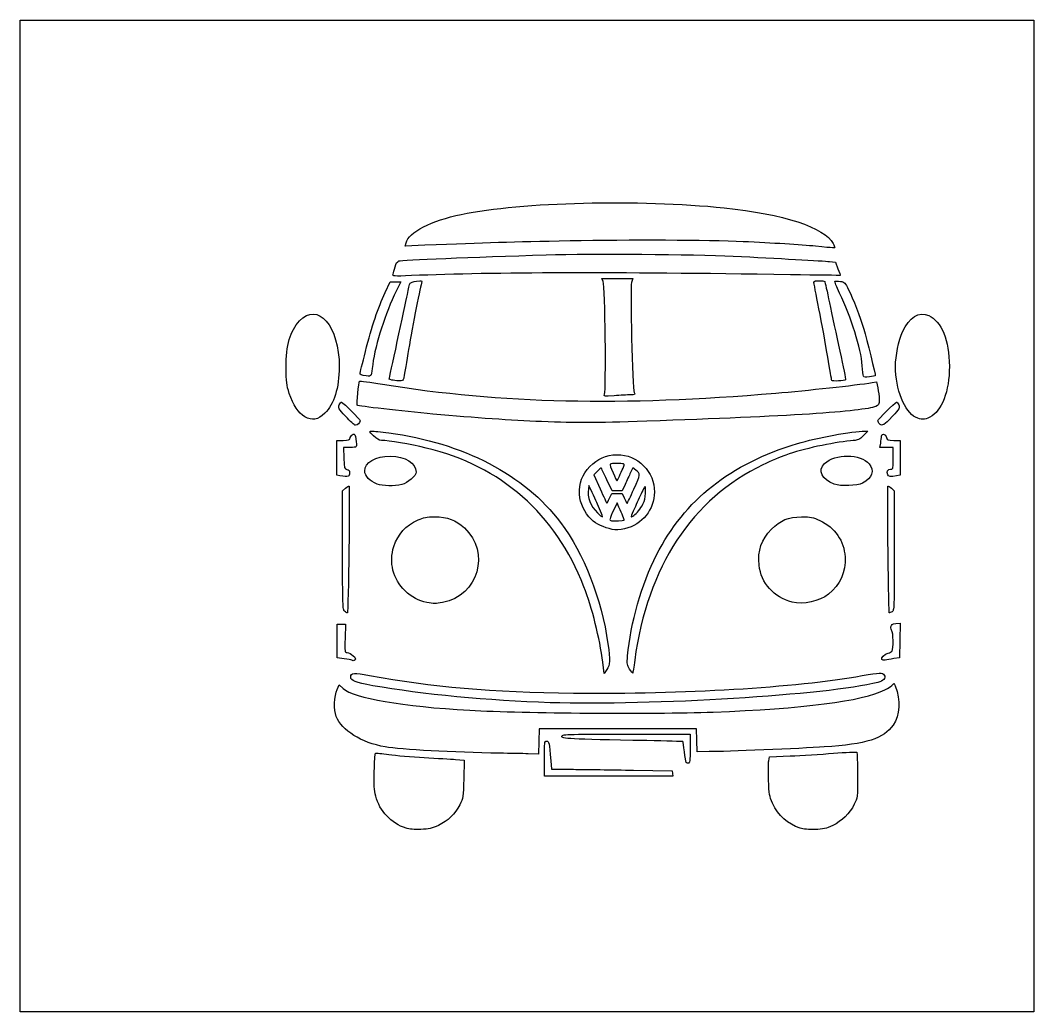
# Model space of a CAD drawing. Extents: x 299 to 1400, y -639 to 740.
# Drawn here: x 401.3 to 631.2, y -616.1 to -391.1 of the extents above; entities that cross this region are included whole.
import ezdxf

# ---------------------------------------------------------------- set-up
doc = ezdxf.new("R2010")
doc.units = 0
doc.layers.add('Generic_Box', color=7, linetype='CONTINUOUS')

msp = doc.modelspace()

# ---------------------------------------------------------------- linework, layer by layer
at = {"layer": 'Generic_Box', "color": 1}
for p, q in [((401.33484, -391.08789), (631.23483, -391.08789)), ((401.33484, -616.10751), (401.33484, -391.08789)), ((631.23483, -391.08789), (631.23483, -616.10751)), ((488.65917, -442.3362), (488.83657, -441.5681)), ((493.12977, -442.15955), (488.65917, -442.3362)), ((581.7379, -442.37632), (581.7379, -442.37632)), ((584.9155, -445.84044), (586.2411, -445.98158)), ((586.2411, -445.98158), (586.8288, -447.47476)), ((484.1092, -452.90469), (485.26369, -450.45729)), ((485.26369, -450.45729), (486.4527, -450.45729)), ((485.91208, -448.71249), (485.91208, -448.71249)), ((487.64177, -450.45729), (486.18841, -453.51474)), ((486.4527, -450.45729), (487.64177, -450.45729)), ((533.57657, -450.39118), (533.22737, -449.66357)), ((533.22737, -449.66357), (536.75427, -449.66357)), ((536.75427, -449.66357), (540.28107, -449.66357)), ((540.28107, -449.66357), (539.99927, -450.58172)), ((479.14569, -471.69903), (479.14569, -471.69903)), ((485.62798, -472.76015), (485.62798, -472.76015)), ((585.4284, -472.83153), (585.4284, -472.83155)), ((592.6112, -471.85194), (592.6112, -471.85198)), ((594.6104, -473.32221), (595.5766, -473.17377)), ((595.5766, -473.17377), (595.8671, -474.52858)), ((533.86967, -475.96626), (533.86967, -475.96626)), ((465.87358, -481.07851), (465.87358, -481.07851)), ((475.17274, -481.0256), (475.17274, -481.0256)), ((519.56077, -482.17638), (519.56077, -482.17635)), ((596.2106, -482.68359), (596.2106, -482.68359)), ((604.442, -481.16328), (604.442, -481.16331)), ((593.6193, -484.32404), (592.6197, -485.34767)), ((592.9132, -484.32404), (593.6193, -484.32404)), ((473.12642, -490.39183), (473.12642, -486.44066)), ((473.12642, -486.44066), (474.57659, -486.44066)), ((596.353, -488.02816), (596.517, -487.03597)), ((599.47, -486.44066), (600.9202, -486.44066)), ((600.9202, -486.44066), (600.9202, -490.37633)), ((476.1592, -488.02816), (474.69406, -488.02816)), ((474.69406, -488.02816), (474.77016, -490.47555)), ((597.8429, -488.02816), (596.353, -488.02816)), ((599.3327, -488.02816), (597.8429, -488.02816)), ((599.3327, -490.55833), (599.3327, -488.02816)), ((473.12642, -494.34301), (473.12642, -490.39183)), ((600.9202, -490.37633), (600.9202, -494.31201)), ((532.24327, -493.43128), (531.41797, -494.25664)), ((531.41797, -494.25664), (532.86257, -497.46813)), ((540.27217, -492.63985), (539.76047, -493.76015)), ((540.94477, -493.17256), (540.27217, -492.63985)), ((598.1114, -494.26132), (598.1114, -494.26132)), ((473.85402, -494.45323), (473.12642, -494.34301)), ((473.85405, -494.45323), (473.85402, -494.45323)), ((482.25961, -496.3366), (482.25961, -496.3366)), ((535.59477, -497.88275), (534.39187, -495.41877)), ((537.24357, -494.59414), (537.24357, -494.59418)), ((538.55697, -496.43453), (537.86517, -497.88275)), ((585.9865, -496.38), (585.9865, -496.38)), ((600.9202, -494.31201), (600.0934, -494.47738)), ((474.44934, -497.91), (475.10975, -497.28957)), ((474.44934, -511.39461), (474.44934, -497.91)), ((530.33987, -496.67992), (530.21787, -497.4658)), ((531.06967, -498.23399), (530.33987, -496.67992)), ((535.00967, -499.54268), (535.52727, -498.49206)), ((535.52727, -498.49206), (536.69027, -498.49206)), ((536.72997, -497.88275), (535.59477, -497.88275)), ((536.69027, -498.49206), (537.85337, -498.49206)), ((537.86517, -497.88275), (536.72997, -497.88275)), ((537.85337, -498.49206), (538.35027, -499.50179)), ((598.937, -497.28957), (599.5974, -497.91)), ((599.5974, -497.91), (599.5974, -511.48061)), ((535.00967, -499.54278), (535.00967, -499.54268)), ((536.70377, -500.606), (535.96347, -502.18078)), ((537.15157, -501.58752), (536.70377, -500.606)), ((532.98037, -502.52814), (532.98037, -502.52814)), ((538.30347, -504.51174), (538.30347, -504.51174)), ((540.48297, -503.49676), (540.48317, -503.49676)), ((535.61587, -506.63441), (535.61587, -506.63441)), ((598.1903, -511.26251), (598.1902, -511.26251)), ((493.57067, -523.20343), (493.57067, -523.20346)), ((576.4462, -523.12906), (576.4462, -523.12906)), ((474.91236, -525.2307), (474.91236, -525.2307)), ((473.25871, -531.94738), (473.25871, -528.11258)), ((473.25871, -528.11258), (474.18475, -528.11258)), ((474.18475, -528.11258), (475.11079, -528.11258)), ((475.11079, -528.11258), (475.01399, -531.35373)), ((599.935, -528.03004), (600.9344, -527.94744)), ((600.9344, -527.94744), (600.8614, -531.86347)), ((473.25871, -535.78218), (473.25871, -531.94738)), ((600.8614, -531.86347), (600.7884, -535.77951)), ((474.81958, -535.9777), (473.25871, -535.78218)), ((476.51733, -536.31012), (476.51733, -536.31009)), ((533.78417, -539.37989), (533.46427, -536.78894)), ((596.8099, -536.16662), (596.8095, -536.16667)), ((600.7884, -535.77951), (599.4691, -535.96793)), ((534.41157, -538.45663), (533.78417, -539.37989)), ((539.56587, -538.36421), (539.56587, -538.36421)), ((473.20814, -542.96667), (473.65259, -541.94576)), ((473.65259, -541.94576), (474.57403, -542.7548)), ((521.54517, -545.96834), (521.54517, -545.96834)), ((519.03107, -551.92525), (518.95607, -554.76952)), ((536.89037, -551.92525), (519.03107, -551.92525)), ((554.74987, -551.92525), (536.89037, -551.92525)), ((538.74307, -553.11571), (553.29517, -553.11571)), ((553.29517, -553.11571), (553.29517, -556.423)), ((554.82587, -554.50494), (554.74987, -551.92525)), ((518.95607, -554.76952), (518.88107, -557.6138)), ((554.90187, -557.08463), (554.82587, -554.50494)), ((510.03537, -557.43227), (510.03577, -557.43207)), ((518.88107, -557.6138), (516.57487, -557.5549)), ((557.60427, -557.08163), (554.90187, -557.08463)), ((571.1256, -559.13248), (571.2959, -558.22432)), ((571.2959, -558.22432), (575.9879, -558.04796)), ((500.07017, -558.84382), (502.01067, -558.98585)), ((502.01067, -558.98585), (501.91967, -563.26066)), ((520.22317, -562.64071), (520.22227, -558.67196)), ((521.69537, -559.13498), (521.86347, -561.05321)), ((552.39907, -559.51415), (552.39907, -559.51415)), ((534.79367, -562.64071), (520.22317, -562.64071)), ((521.86347, -561.05321), (526.79757, -561.08991)), ((549.36417, -562.64071), (534.79367, -562.64071)), ((540.46287, -561.28834), (549.19417, -561.45008)), ((549.19417, -561.45008), (549.27917, -562.0454)), ((549.27917, -562.0454), (549.36417, -562.64071)), ((488.86917, -574.4583), (488.86917, -574.4583)), ((578.2421, -574.4401), (578.2417, -574.4401)), ((631.23483, -616.10751), (401.33484, -616.10751))]:
    msp.add_line(p, q, dxfattribs=at)
for points in [[(501.37707, -435.14173), (515.17107, -432.31078), (541.53937, -431.65698), (561.0474, -433.66221)], [(561.0474, -433.66221), (574.4525, -435.04012), (583.8412, -438.11858), (585.7202, -441.75218)], [(488.83657, -441.5681), (489.37527, -439.23607), (494.68477, -436.5152), (501.37707, -435.14173)], [(526.04307, -441.17187), (512.51447, -441.44314), (507.30187, -441.59956), (493.12977, -442.15955)], [(565.3337, -441.34409), (557.31287, -440.98244), (539.40547, -440.90394), (526.04307, -441.17187)], [(581.7379, -442.37632), (578.4944, -442.05562), (571.8711, -441.63885), (565.3337, -441.34409)], [(586.1035, -442.63894), (586.1035, -442.81006), (586.1575, -442.81332), (581.7379, -442.37632)], [(585.7202, -441.75218), (585.931, -442.15991), (586.1035, -442.55896), (586.1035, -442.63894)], [(486.35316, -447.07224), (486.55228, -446.30189), (486.83417, -445.8677), (487.22877, -445.72355)], [(487.22877, -445.72355), (487.83757, -445.50116), (503.90917, -444.83284), (520.61917, -444.33504)], [(520.61917, -444.33504), (531.23707, -444.01873), (553.79407, -444.17253), (563.0848, -444.6246)], [(563.0848, -444.6246), (572.9929, -445.1067), (583.5426, -445.69426), (584.9155, -445.84044)], [(485.91208, -448.71249), (485.99318, -448.4352), (486.19165, -447.69709), (486.35316, -447.07224)], [(576.0494, -448.83942), (534.97457, -448.21325), (509.44177, -448.2741), (490.09497, -449.04426)], [(586.8288, -447.47476), (587.152, -448.29601), (587.389, -448.97759), (587.3553, -448.98939)], [(490.09497, -449.04426), (485.91937, -449.21048), (485.76992, -449.19862), (485.91208, -448.71249)], [(489.75847, -450.78196), (489.85147, -450.63193), (490.51117, -450.42173), (491.22457, -450.31486)], [(491.22457, -450.31486), (492.50017, -450.12374), (492.51867, -450.13095), (492.34277, -450.75194)], [(533.86967, -475.96626), (534.27287, -475.12758), (533.99947, -451.27238), (533.57657, -450.39118)], [(539.99927, -450.58172), (539.63647, -451.76377), (540.19267, -474.84057), (540.60237, -475.60613)], [(587.3553, -448.98939), (587.3213, -449.00119), (582.234, -448.93369), (576.0494, -448.83942)], [(581.341, -450.4195), (581.341, -450.1382), (583.6437, -450.11618), (583.8166, -450.3958)], [(582.515, -456.57106), (581.8693, -453.31242), (581.341, -450.54422), (581.341, -450.4195)], [(583.8166, -450.3958), (583.8856, -450.5075), (584.3723, -452.68039), (584.8981, -455.22445)], [(587.2031, -453.02039), (586.5101, -451.59244), (586.0316, -450.36949), (586.1396, -450.30272)], [(586.1396, -450.30272), (586.2476, -450.23592), (586.7999, -450.25552), (587.3669, -450.34612)], [(587.3669, -450.34612), (588.3227, -450.49896), (588.4596, -450.63649), (589.2485, -452.23636)], [(489.14167, -453.33571), (489.38797, -452.08119), (489.66547, -450.932), (489.75847, -450.78196)], [(492.34277, -450.75194), (491.94017, -452.17332), (490.04427, -462.03507), (489.27117, -466.72917)], [(589.2485, -452.23636), (590.2211, -454.20872), (591.8425, -458.45192), (592.6633, -461.17288)], [(464.67674, -459.3331), (468.82342, -454.83449), (473.71902, -460.48936), (473.68932, -469.74345)], [(479.63844, -466.24395), (481.08909, -460.55266), (482.53121, -456.24985), (484.1092, -452.90469)], [(486.18841, -453.51474), (483.70117, -458.74733), (481.63094, -465.59362), (481.17245, -470.1026)], [(486.86327, -464.02506), (487.87017, -459.40044), (488.89547, -454.59024), (489.14167, -453.33571)], [(592.3508, -469.48722), (592.0613, -465.54781), (589.8504, -458.4753), (587.2031, -453.02039)], [(584.5129, -467.52295), (584.0598, -464.75805), (583.1607, -459.8297), (582.515, -456.57106)], [(584.8981, -455.22445), (585.4239, -457.76851), (586.4877, -462.70751), (587.262, -466.20001)], [(601.487, -461.79635), (603.0036, -458.49913), (605.2002, -457.1288), (607.4053, -458.10424)], [(461.64802, -469.90422), (461.63352, -464.76271), (462.51823, -461.67481), (464.67674, -459.3331)], [(607.4053, -458.10424), (610.3014, -459.38532), (612.0667, -463.73181), (612.0903, -469.63961)], [(592.6633, -461.17288), (593.3258, -463.36932), (595.3917, -471.68552), (595.2973, -471.77605)], [(599.8671, -469.60813), (599.8571, -467.3717), (600.6268, -463.66666), (601.487, -461.79635)], [(485.03267, -472.53948), (485.03267, -472.48118), (485.85645, -468.64968), (486.86327, -464.02506)], [(478.41809, -471.31028), (478.41809, -471.1571), (478.96725, -468.87725), (479.63844, -466.24395)], [(587.262, -466.20001), (588.0363, -469.69251), (588.6241, -472.60372), (588.5682, -472.66937)], [(489.27117, -466.72917), (488.81577, -469.49406), (488.38797, -472.02414), (488.32037, -472.35156)], [(585.4284, -472.83155), (585.3784, -472.67671), (584.966, -470.28784), (584.5129, -467.52295)], [(462.36977, -475.7687), (461.73771, -473.84905), (461.65731, -473.19572), (461.64802, -469.90422)], [(473.68932, -469.74345), (473.67412, -474.46764), (472.48524, -478.31805), (470.43806, -480.27289)], [(481.17245, -470.1026), (480.97538, -472.04062), (481.04396, -471.9866), (479.14569, -471.69903)], [(592.6112, -471.85198), (592.5492, -471.65381), (592.4318, -470.58967), (592.3508, -469.48722)], [(604.442, -481.16331), (601.9448, -480.02955), (599.8873, -474.83287), (599.8671, -469.60813)], [(612.0903, -469.63961), (612.1123, -475.26521), (610.3584, -479.84613), (607.6863, -481.13968)], [(477.76853, -478.46323), (477.63983, -478.32272), (478.11314, -473.16368), (478.26904, -473.00778)], [(478.26904, -473.00778), (478.34394, -472.93278), (480.70013, -473.24247), (483.50492, -473.69587)], [(479.14569, -471.69903), (478.74551, -471.63843), (478.41809, -471.46347), (478.41809, -471.31028)], [(485.62798, -472.76015), (485.30056, -472.69705), (485.03267, -472.59778), (485.03267, -472.53948)], [(487.21047, -472.91084), (486.66747, -472.89104), (485.9554, -472.82324), (485.62798, -472.76015)], [(488.32037, -472.35156), (488.21777, -472.84928), (488.03577, -472.94097), (487.21047, -472.91084)], [(572.7421, -475.70633), (579.8097, -475.10889), (590.7299, -473.91834), (594.6104, -473.32221)], [(588.5682, -472.66937), (588.3262, -472.9536), (585.5153, -473.09878), (585.4284, -472.83153)], [(593.9779, -472.02563), (593.0268, -472.16722), (592.6969, -472.12533), (592.6112, -471.85194)], [(595.2973, -471.77605), (595.2613, -471.81065), (594.6675, -471.92299), (593.9779, -472.02563)], [(465.87358, -481.07851), (464.48468, -480.28558), (463.23185, -478.387), (462.36977, -475.7687)], [(483.50492, -473.69587), (510.46657, -478.05423), (537.70697, -478.66794), (572.7421, -475.70633)], [(540.60237, -475.60613), (540.85647, -476.08096), (540.78637, -476.12191), (539.71907, -476.12191)], [(595.8671, -474.52858), (596.027, -475.27372), (596.1577, -476.4584), (596.1577, -477.16118)], [(473.69698, -478.38569), (473.86988, -478.00621), (474.09403, -477.72857), (474.19507, -477.76872)], [(474.19507, -477.76872), (474.71828, -477.9766), (478.41809, -481.68112), (478.41809, -481.9971)], [(536.09317, -476.29699), (533.72647, -476.46498), (533.63637, -476.45158), (533.86967, -475.96626)], [(539.71907, -476.12191), (539.08147, -476.12191), (537.44977, -476.20071), (536.09317, -476.29699)], [(596.1577, -477.16118), (596.1577, -478.30934), (596.0837, -478.46803), (595.4301, -478.7253)], [(595.8931, -481.9971), (595.8931, -481.68112), (599.5929, -477.9766), (600.1161, -477.76872)], [(600.1161, -477.76872), (600.2172, -477.72862), (600.4413, -478.00621), (600.6142, -478.38569)], [(470.43806, -480.27289), (468.8542, -481.78531), (467.52312, -482.02024), (465.87358, -481.07851)], [(475.17274, -481.0256), (473.48907, -479.19163), (473.4013, -479.03463), (473.69698, -478.38569)], [(494.95457, -480.46193), (487.89637, -479.8169), (477.94879, -478.66002), (477.76853, -478.46323)], [(519.56077, -482.17635), (512.73887, -481.91275), (504.70507, -481.353), (494.95457, -480.46193)], [(595.4301, -478.7253), (592.3882, -479.92231), (575.5463, -481.00961), (543.50557, -482.07748)], [(600.6142, -478.38569), (600.9099, -479.03463), (600.8221, -479.19163), (599.1385, -481.0256)], [(477.37298, -482.98832), (477.14742, -482.98132), (476.15732, -482.09807), (475.17274, -481.0256)], [(478.41809, -481.9971), (478.41809, -482.49222), (477.87841, -483.00406), (477.37298, -482.98832)], [(543.50557, -482.07748), (530.87927, -482.4983), (528.18097, -482.50944), (519.56077, -482.17638)], [(596.2106, -482.68359), (596.036, -482.50897), (595.8931, -482.20005), (595.8931, -481.9971)], [(599.1385, -481.0256), (597.3497, -482.97408), (596.8079, -483.28087), (596.2106, -482.68359)], [(607.6863, -481.13968), (606.32, -481.80111), (605.8543, -481.8045), (604.442, -481.16328)], [(476.18649, -485.8042), (476.27439, -485.45414), (476.56013, -485.1118), (476.82155, -485.04344)], [(476.82155, -485.04344), (477.21165, -484.94143), (477.32623, -485.13334), (477.4606, -486.1137)], [(481.46079, -485.38237), (480.45653, -484.35391), (480.44599, -484.32404), (481.08736, -484.32404)], [(481.08736, -484.32404), (481.45036, -484.32404), (483.17116, -484.51005), (484.91137, -484.7374)], [(484.91137, -484.7374), (501.77357, -486.94033), (515.76067, -494.2351), (523.90077, -505.07171)], [(577.6458, -487.14782), (581.8998, -485.86215), (590.216, -484.32404), (592.9132, -484.32404)], [(596.684, -485.47324), (596.684, -484.68054), (597.6457, -484.95003), (597.8601, -485.8042)], [(474.57659, -486.44066), (475.88758, -486.44066), (476.04208, -486.37956), (476.18649, -485.8042)], [(477.4606, -486.1137), (477.73048, -488.08264), (477.76752, -488.02816), (476.1592, -488.02816)], [(483.26647, -486.44071), (482.71415, -486.44071), (482.19993, -486.13931), (481.46079, -485.38237)], [(493.43057, -488.16504), (489.76297, -487.27834), (484.82555, -486.44071), (483.26647, -486.44071)], [(545.66757, -512.43054), (552.09047, -499.88358), (562.3533, -491.76956), (577.6458, -487.14782)], [(589.6378, -486.55094), (585.5353, -486.92271), (578.8053, -488.39589), (574.991, -489.7571)], [(592.6197, -485.34767), (591.6859, -486.30397), (591.4898, -486.38312), (589.6378, -486.55094)], [(596.517, -487.03597), (596.607, -486.49027), (596.6824, -485.78704), (596.684, -485.47324)], [(597.8601, -485.8042), (598.0045, -486.37958), (598.159, -486.44066), (599.47, -486.44066)], [(529.20377, -519.64841), (522.69727, -503.0556), (510.45427, -492.28078), (493.43057, -488.16504)], [(583.7916, -491.70683), (586.1835, -489.4071), (591.9427, -489.44402), (593.9012, -491.77163)], [(474.77016, -490.47555), (474.84196, -492.7854), (474.8797, -492.9277), (475.44155, -493.0075)], [(479.47642, -493.42052), (479.47642, -491.42058), (481.90263, -490.00469), (485.29725, -490.0236)], [(485.29725, -490.0236), (488.64917, -490.0423), (491.11807, -491.56441), (491.11807, -493.61225)], [(530.55527, -492.35774), (532.22617, -490.58645), (534.25687, -489.70165), (536.65117, -489.70165)], [(535.17147, -491.82414), (535.06427, -491.93133), (535.27857, -492.60113), (535.80327, -493.7995)], [(538.19247, -491.79324), (537.85437, -491.59786), (535.37227, -491.62328), (535.17147, -491.82414)], [(536.65117, -489.70165), (539.11897, -489.70165), (541.11137, -490.51892), (542.74397, -492.20091)], [(538.06407, -492.75383), (538.38997, -492.04352), (538.40687, -491.91713), (538.19247, -491.79324)], [(569.8167, -491.98224), (553.75707, -499.61914), (543.52657, -515.19696), (540.71677, -536.29182)], [(574.991, -489.7571), (573.8996, -490.1466), (571.5712, -491.14791), (569.8167, -491.98224)], [(585.9865, -496.38), (583.137, -495.32288), (582.1707, -493.26538), (583.7916, -491.70683)], [(593.9012, -491.77163), (595.1703, -493.27989), (594.5922, -494.98174), (592.4237, -496.1206)], [(598.7439, -493.00573), (599.3173, -493.08633), (599.3327, -493.02233), (599.3327, -490.55833)], [(476.03687, -493.86739), (476.03687, -494.69051), (475.81444, -494.75021), (473.85405, -494.45323)], [(475.44155, -493.0075), (475.90425, -493.0732), (476.03687, -493.26477), (476.03687, -493.86739)], [(482.25961, -496.3366), (480.71738, -495.7721), (479.47642, -494.47188), (479.47642, -493.42052)], [(491.11807, -493.61225), (491.11807, -494.49106), (489.27347, -496.09893), (487.85567, -496.45593)], [(528.21127, -498.62812), (528.06947, -496.18512), (528.80767, -494.21034), (530.55527, -492.35774)], [(533.12877, -492.67993), (533.09577, -492.63923), (532.69717, -492.97733), (532.24327, -493.43128)], [(534.39187, -495.41877), (533.73027, -493.95311), (533.16187, -492.72063), (533.12877, -492.67993)], [(535.80327, -493.7995), (536.24007, -494.79676), (536.64257, -495.61356), (536.69777, -495.61462)], [(537.24357, -494.59418), (537.48847, -494.03185), (537.85777, -493.20369), (538.06407, -492.75383)], [(539.76047, -493.76015), (539.47907, -494.37632), (538.93747, -495.57979), (538.55697, -496.43453)], [(540.53037, -497.4827), (542.08907, -494.02517), (542.08427, -494.07506), (540.94477, -493.17256)], [(542.74397, -492.20091), (544.36087, -493.86658), (545.18567, -495.87708), (545.18567, -498.1522)], [(598.1114, -494.26132), (597.8262, -493.518), (598.1284, -492.91911), (598.7439, -493.00573)], [(600.0934, -494.47738), (598.8084, -494.73437), (598.2704, -494.67572), (598.1114, -494.26132)], [(487.85567, -496.45593), (486.23035, -496.86519), (483.54743, -496.80799), (482.25961, -496.3366)], [(536.69777, -495.61462), (536.75277, -495.61562), (536.99857, -495.15646), (537.24357, -494.59414)], [(592.4237, -496.1206), (591.2097, -496.7582), (587.4179, -496.911), (585.9865, -496.38)], [(475.10975, -497.28957), (475.47298, -496.94834), (475.83943, -496.73842), (475.9241, -496.82308)], [(475.9241, -496.82308), (476.12713, -497.02611), (475.73967, -525.6015), (475.53403, -525.5906)], [(530.89547, -504.38262), (529.27807, -502.83296), (528.33847, -500.81857), (528.21127, -498.62812)], [(530.21787, -497.4658), (529.92407, -499.35965), (530.68907, -501.38219), (532.26947, -502.88965)], [(532.09867, -500.5242), (531.93417, -500.11932), (531.47107, -499.08873), (531.06967, -498.23399)], [(532.86257, -497.46813), (533.65717, -499.23446), (534.35147, -500.68149), (534.40557, -500.68376)], [(545.18567, -498.1522), (545.18567, -502.1725), (542.45567, -505.54725), (538.43687, -506.4948)], [(539.05277, -500.65902), (539.09877, -500.61322), (539.76347, -499.18385), (540.53037, -497.4827)], [(543.11457, -496.87791), (543.03157, -496.82671), (542.51317, -497.79179), (541.96237, -499.02257)], [(542.59427, -500.89668), (543.00877, -500.06176), (543.11457, -499.61721), (543.18257, -498.42485)], [(543.18257, -498.42485), (543.22857, -497.61536), (543.19857, -496.92976), (543.11457, -496.87791)], [(598.1902, -511.26251), (598.0962, -503.37744), (598.0774, -496.86822), (598.1482, -496.79758)], [(598.1482, -496.79758), (598.2192, -496.72698), (598.5738, -496.94834), (598.937, -497.28957)], [(532.98037, -502.52814), (532.66007, -501.83085), (532.26327, -500.92908), (532.09867, -500.5242)], [(534.40557, -500.68376), (534.45957, -500.68576), (534.73147, -500.17259), (535.00967, -499.54278)], [(538.35027, -499.50179), (538.92697, -500.7533), (538.93887, -500.77288), (539.05277, -500.65902)], [(541.96237, -499.02257), (541.41147, -500.25334), (540.69857, -501.83085), (540.37807, -502.52814)], [(540.48317, -503.49676), (541.21987, -503.01095), (542.05587, -501.98141), (542.59427, -500.89668)], [(532.26947, -502.88965), (532.79207, -503.38811), (533.29677, -503.79594), (533.39127, -503.79594)], [(533.39127, -503.79594), (533.48527, -503.79594), (533.30027, -503.22543), (532.98037, -502.52814)], [(535.96347, -502.18078), (534.93617, -504.36647), (534.89637, -504.57014), (535.47857, -504.665)], [(538.30347, -504.51174), (538.37747, -504.44244), (537.89477, -503.21638), (537.15157, -501.58752)], [(540.37807, -502.52814), (540.05757, -503.22543), (539.84877, -503.79545), (539.91397, -503.79486)], [(486.08286, -510.53341), (487.07747, -507.59571), (488.67987, -505.83674), (491.59097, -504.48698)], [(491.59097, -504.48698), (492.85447, -503.90115), (493.47137, -503.78672), (495.35147, -503.78942)], [(495.35147, -503.78942), (498.22747, -503.79342), (500.08657, -504.49186), (502.08567, -506.31896)], [(523.90077, -505.07171), (529.20847, -512.13777), (533.19117, -522.33852), (534.65277, -532.6105)], [(535.61587, -506.63441), (533.67677, -506.23055), (531.97867, -505.42056), (530.89547, -504.38262)], [(535.47857, -504.665), (535.96657, -504.7445), (538.18287, -504.6242), (538.30347, -504.51174)], [(539.91397, -503.79486), (539.97897, -503.79424), (540.23527, -503.66012), (540.48297, -503.49676)], [(571.7356, -506.60272), (573.7844, -504.54245), (575.5739, -503.80448), (578.5629, -503.78724)], [(578.5629, -503.78724), (580.705, -503.77494), (581.1229, -503.85804), (582.7234, -504.61506)], [(582.7234, -504.61506), (586.1706, -506.24551), (588.2171, -509.21762), (588.4305, -512.9033)], [(502.08567, -506.31896), (508.07667, -511.79436), (505.18267, -521.70454), (497.14777, -523.22833)], [(538.43687, -506.4948), (537.46177, -506.72472), (536.32067, -506.78119), (535.61587, -506.63441)], [(568.9397, -514.7476), (568.5856, -511.43389), (569.4577, -508.8935), (571.7356, -506.60272)], [(474.91236, -525.2307), (474.48204, -524.90404), (474.44934, -523.9268), (474.44934, -511.39461)], [(488.63717, -520.57941), (485.88538, -517.97685), (484.88922, -514.05905), (486.08286, -510.53341)], [(539.11267, -535.33357), (539.72307, -528.01474), (542.30117, -519.00677), (545.66757, -512.43054)], [(598.4674, -525.59901), (598.4084, -525.59901), (598.2842, -519.14759), (598.1903, -511.26251)], [(599.5974, -511.48061), (599.5974, -524.62669), (599.5814, -525.0598), (599.0857, -525.32512)], [(576.4462, -523.12906), (572.2604, -522.06859), (569.3781, -518.85037), (568.9397, -514.7476)], [(588.4305, -512.9033), (588.628, -516.31593), (587.3314, -519.23346), (584.6809, -521.33975)], [(493.57067, -523.20346), (491.71537, -522.83728), (490.13677, -521.99763), (488.63717, -520.57941)], [(533.46427, -536.78894), (532.79827, -531.39542), (531.04657, -524.34784), (529.20377, -519.64841)], [(584.6809, -521.33975), (582.6083, -522.98688), (578.9891, -523.77329), (576.4462, -523.12906)], [(497.14777, -523.22833), (495.62527, -523.51707), (495.14267, -523.51371), (493.57067, -523.20343)], [(475.53403, -525.5906), (475.44673, -525.5856), (475.16702, -525.42402), (474.91236, -525.2307)], [(599.0857, -525.32512), (598.8042, -525.47576), (598.526, -525.59901), (598.4674, -525.59901)], [(599.0456, -529.65122), (598.8877, -529.49338), (598.7984, -529.08262), (598.8471, -528.73841)], [(598.8471, -528.73841), (598.9201, -528.22477), (599.1148, -528.09778), (599.935, -528.03004)], [(599.1276, -534.24317), (599.4345, -533.76066), (599.367, -529.97248), (599.0456, -529.65122)], [(475.01399, -531.35373), (474.92089, -534.47088), (474.93779, -534.59487), (475.45671, -534.59487)], [(534.65277, -532.6105), (535.19217, -536.40137), (535.15237, -537.36647), (534.41157, -538.45663)], [(475.45671, -534.59487), (476.23981, -534.59487), (477.76607, -535.92958), (477.31211, -536.21742)], [(539.56587, -538.36421), (538.99357, -537.49119), (538.95457, -537.23015), (539.11267, -535.33357)], [(596.8095, -536.16667), (596.565, -535.77118), (597.3826, -534.94143), (598.225, -534.72998)], [(598.225, -534.72998), (598.6131, -534.63258), (599.0192, -534.41353), (599.1276, -534.24317)], [(476.51733, -536.31009), (476.44203, -536.23479), (475.67806, -536.08523), (474.81958, -535.9777)], [(477.31211, -536.21742), (476.90412, -536.47611), (476.7064, -536.49916), (476.51733, -536.31012)], [(540.71677, -536.29182), (540.50527, -537.87999), (540.30067, -539.21092), (540.26207, -539.24946)], [(597.5671, -536.3026), (597.2466, -536.383), (596.9059, -536.3218), (596.8099, -536.16662)], [(599.4691, -535.96793), (598.7435, -536.07156), (597.8876, -536.22216), (597.5671, -536.3026)], [(476.30142, -540.15433), (476.30142, -539.18955), (477.05993, -539.12041), (480.55552, -539.76652)], [(481.3285, -542.10561), (477.3007, -541.38974), (476.30142, -541.00187), (476.30142, -540.15433)], [(480.55552, -539.76652), (494.63087, -542.36817), (508.39297, -543.55962), (526.83687, -543.77329)], [(526.83687, -543.77329), (551.66017, -544.06088), (577.1082, -542.53013), (592.3212, -539.83428)], [(540.26207, -539.24946), (540.22307, -539.28796), (539.91027, -538.88963), (539.56587, -538.36421)], [(592.3212, -539.83428), (596.3248, -539.12482), (596.9426, -539.10673), (597.3142, -539.6881)], [(597.3142, -539.6881), (597.7676, -540.39733), (597.2142, -541.03089), (595.8396, -541.37783)], [(521.54517, -545.96834), (507.66007, -545.535), (492.35017, -544.06452), (481.3285, -542.10561)], [(595.8396, -541.37783), (584.5421, -544.22822), (544.68947, -546.69065), (521.54517, -545.96834)], [(597.4697, -543.06703), (598.332, -542.63178), (599.1444, -542.08444), (599.2752, -541.8507)], [(599.2752, -541.8507), (599.4737, -541.49602), (599.5615, -541.55007), (599.806, -542.17748)], [(599.806, -542.17748), (601.0895, -545.47115), (600.9141, -548.77302), (599.3335, -551.07376)], [(473.0056, -549.08155), (472.43453, -547.58621), (472.53643, -544.50958), (473.20814, -542.96667)], [(474.57403, -542.7548), (477.06852, -544.94498), (488.02007, -546.82534), (503.28897, -547.68506)], [(558.4818, -548.08849), (578.7765, -547.36064), (592.4538, -545.59908), (597.4697, -543.06703)], [(484.10663, -555.99567), (478.72471, -555.06866), (474.22079, -552.26346), (473.0056, -549.08155)], [(503.28897, -547.68506), (515.64277, -548.38065), (544.46177, -548.5913), (558.4818, -548.08849)], [(599.3335, -551.07376), (597.2501, -554.10638), (593.2563, -555.37032), (583.7223, -556.01438)], [(524.19097, -553.61559), (524.19097, -553.13153), (524.65157, -553.11571), (538.74307, -553.11571)], [(543.50297, -554.58469), (525.40347, -554.23172), (524.19097, -554.17087), (524.19097, -553.61559)], [(510.03577, -557.43207), (499.59547, -557.27496), (487.71167, -556.61663), (484.10663, -555.99567)], [(520.22227, -558.67196), (520.22227, -554.94472), (520.25327, -554.70321), (520.72657, -554.70321)], [(520.72657, -554.70321), (521.26647, -554.70321), (521.33397, -555.01193), (521.69537, -559.13498)], [(551.64107, -554.81297), (551.60207, -554.77397), (547.93987, -554.67121), (543.50297, -554.58469)], [(551.98877, -557.09096), (551.83657, -555.8771), (551.68007, -554.852), (551.64107, -554.81297)], [(583.7223, -556.01438), (578.4647, -556.36956), (561.129, -557.07793), (557.60427, -557.08163)], [(481.63288, -561.55483), (481.68518, -559.40997), (481.80958, -557.57349), (481.9093, -557.47377)], [(481.9093, -557.47377), (482.009, -557.37407), (483.38031, -557.48077), (484.95661, -557.71144)], [(484.95661, -557.71144), (486.53291, -557.94188), (490.14167, -558.25898), (492.97607, -558.41611)], [(492.97607, -558.41611), (495.81047, -558.57324), (499.00277, -558.76571), (500.07017, -558.84382)], [(516.57487, -557.5549), (515.30647, -557.5225), (512.36377, -557.4673), (510.03537, -557.43227)], [(552.39907, -559.51415), (552.32607, -559.39527), (552.14097, -558.30484), (551.98877, -557.09096)], [(553.29517, -556.423), (553.29517, -559.12622), (553.22517, -559.73029), (552.91387, -559.73029)], [(575.9879, -558.04796), (578.5685, -557.95096), (582.9767, -557.67946), (585.7839, -557.44462)], [(585.7839, -557.44462), (588.591, -557.20978), (590.9723, -557.10226), (591.0755, -557.20568)], [(591.0755, -557.20568), (591.1788, -557.3091), (591.2633, -559.67562), (591.2633, -562.46461)], [(552.91387, -559.73029), (552.70417, -559.73029), (552.47257, -559.63299), (552.39907, -559.51415)], [(571.0736, -563.54188), (571.0086, -561.6162), (571.0316, -559.63197), (571.1256, -559.13248)], [(481.97164, -567.15649), (481.63837, -565.8492), (481.55982, -564.55035), (481.63288, -561.55483)], [(526.79757, -561.08991), (529.51127, -561.11011), (535.66067, -561.19939), (540.46287, -561.28834)], [(591.2633, -562.46461), (591.2633, -567.49465), (591.2533, -567.54752), (590.5188, -569.02719)], [(501.91967, -563.26066), (501.83167, -567.38964), (501.80167, -567.58962), (501.03747, -569.12276)], [(572.0038, -568.77716), (571.2567, -567.18073), (571.1829, -566.76527), (571.0736, -563.54188)], [(488.86917, -574.4583), (485.44125, -573.33064), (482.84497, -570.58217), (481.97164, -567.15649)], [(501.03747, -569.12276), (499.98477, -571.23465), (498.35627, -572.81925), (496.20297, -573.82693)], [(578.2417, -574.4401), (575.4178, -573.52613), (573.3459, -571.64526), (572.0038, -568.77716)], [(590.5188, -569.02719), (589.4681, -571.13226), (587.7254, -572.84588), (585.6248, -573.83948)], [(492.18107, -574.73044), (490.82327, -574.77624), (489.50687, -574.66804), (488.86917, -574.4583)], [(496.20297, -573.82693), (494.73297, -574.5148), (494.05437, -574.66726), (492.18107, -574.73044)], [(581.606, -574.7388), (580.2569, -574.7761), (578.9109, -574.6566), (578.2421, -574.4401)], [(585.6248, -573.83948), (584.1311, -574.54604), (583.5041, -574.68635), (581.606, -574.7388)]]:
    msp.add_open_spline(points, degree=3, dxfattribs=at)

doc.saveas('drawing.dxf')
